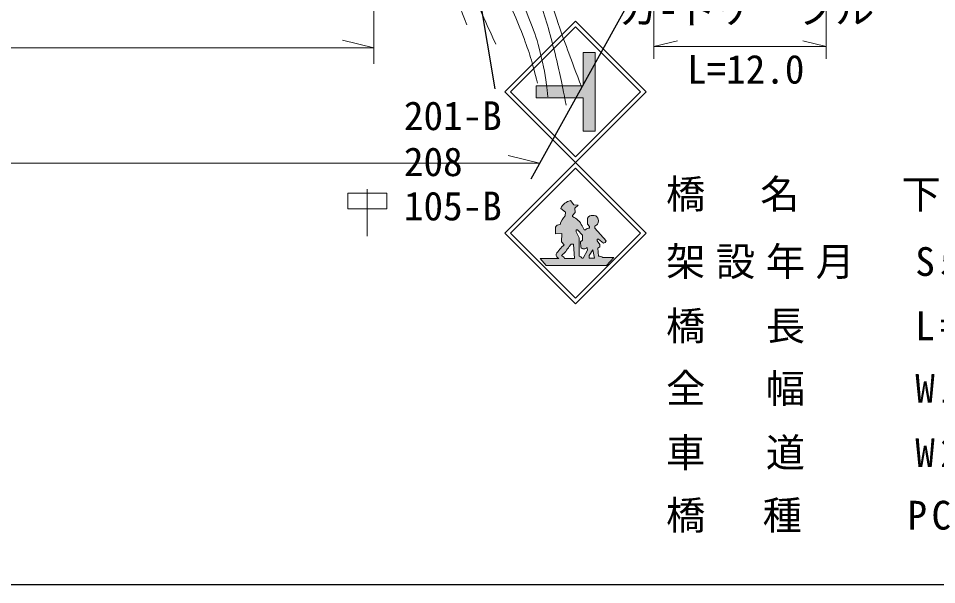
# Model space of a CAD drawing. Units: millimetres, scale not verified. Extents: x 40000 to 680000, y 20000 to 380000.
# Drawn here: x 506266 to 564769, y 205000 to 241074 of the extents above; entities that cross this region are included whole.
import ezdxf
from ezdxf.enums import TextEntityAlignment as Align

# ---------------------------------------------------------------- set-up
doc = ezdxf.new("R2010")
doc.units = ezdxf.units.MM
doc.header["$LTSCALE"] = 1000
for name, color, linetype, lineweight in [('M-BGD', 7, 'Continuous', 13), ('M-BMK-SRVR', 3, 'Continuous', 25), ('M-STR-HTXT', 7, 'Continuous', 13), ('M-STR-STRC', 7, 'Continuous', 13), ('M-TTL-BAND', 7, 'Continuous', 25)]:
    doc.layers.add(name, color=color, linetype=linetype, lineweight=lineweight)
doc.styles.add('ＭＳ ゴシック', font='')
doc.styles.get('ＭＳ ゴシック').set_extended_font_data('MS Gothic')

msp = doc.modelspace()

# ---------------------------------------------------------------- hatches: boundary and pattern name
at = {"layer": 'M-STR-STRC'}
for points in [[(539255, 236768), (542255, 236768), (542255, 238893), (543005, 238893), (543005, 233893), (542255, 233893), (542255, 236018), (539255, 236018)], [(541477, 226689), (541639, 226694), (541700, 225774), (542159, 225791), (542158, 225794), (542157, 225797), (542156, 225801), (542155, 225804), (542153, 225807), (542152, 225810), (542151, 225813), (542149, 225816), (542148, 225819), (542146, 225822), (542145, 225825), (542143, 225828), (542142, 225830), (542140, 225833), (542138, 225836), (542136, 225839), (542134, 225842), (542132, 225844), (542130, 225847), (542128, 225850), (542126, 225852), (542124, 225855), (542122, 225857), (542120, 225860), (542118, 225862), (542115, 225865), (542113, 225867), (542111, 225869), (542108, 225872), (542106, 225874), (542103, 225876), (542101, 225878), (542098, 225880), (542096, 225882), (542093, 225885), (542091, 225886), (542088, 225888), (542085, 225890), (542082, 225892), (542080, 225894), (542077, 225896), (542074, 225897), (542071, 225899), (542068, 225901), (542065, 225902), (542062, 225904), (542059, 225905), (542056, 225906), (542053, 225908), (542050, 225909), (542047, 225910), (542044, 225912), (542041, 225913), (542038, 225914), (542034, 225915), (542031, 225916), (542028, 225917), (542025, 225917), (542022, 225918), (542018, 225919), (542015, 225920), (542012, 225920), (542009, 225921), (542005, 225921), (542003, 225922), (541988, 227097), (541796, 227484), (541799, 227606), (541884, 227609), (542207, 227263), (542201, 226935), (542085, 226828), (542091, 226492), (542094, 226488), (542097, 226484), (542100, 226481), (542103, 226477), (542106, 226474), (542109, 226471), (542112, 226467), (542115, 226464), (542118, 226461), (542122, 226458), (542125, 226455), (542128, 226452), (542132, 226449), (542135, 226446), (542139, 226443), (542143, 226440), (542146, 226438), (542150, 226435), (542154, 226432), (542157, 226430), (542161, 226428), (542165, 226425), (542169, 226423), (542173, 226421), (542177, 226418), (542181, 226416), (542185, 226414), (542189, 226412), (542193, 226411), (542197, 226409), (542202, 226407), (542206, 226405), (542210, 226404), (542214, 226402), (542219, 226401), (542223, 226399), (542227, 226398), (542232, 226397), (542236, 226396), (542241, 226395), (542245, 226394), (542249, 226393), (542254, 226392), (542258, 226391), (542263, 226391), (542267, 226390), (542272, 226390), (542276, 226389), (542281, 226389), (542286, 226388), (542290, 226388), (542295, 226388), (542299, 226388), (542304, 226388), (542308, 226388), (542313, 226388), (542317, 226389), (542322, 226389), (542326, 226390), (542331, 226390), (542335, 226391), (542340, 226391), (542344, 226392), (542349, 226393), (542353, 226394), (542358, 226395), (542362, 226396), (542366, 226397), (542371, 226398), (542375, 226400), (542380, 226401), (542384, 226402), (542388, 226404), (542392, 226405), (542397, 226407), (542401, 226409), (542405, 226411), (542409, 226413), (542413, 226415), (542417, 226417), (542421, 226419), (542425, 226421), (542429, 226423), (542433, 226425), (542437, 226428), (542441, 226430), (542445, 226433), (542448, 226435), (542452, 226438), (542456, 226441), (542459, 226443), (542463, 226446), (542466, 226449), (542470, 226452), (542473, 226455), (542477, 226458), (542480, 226461), (542483, 226464), (542486, 226468), (542489, 226471), (542492, 226474), (542495, 226478), (542498, 226481), (542501, 226485), (542502, 226486), (542520, 226317), (542239, 225788), (542638, 225800), (542635, 225969), (542871, 226329), (542974, 225796), (543492, 225841), (543487, 225845), (543482, 225849), (543477, 225853), (543471, 225857), (543466, 225861), (543460, 225864), (543455, 225868), (543449, 225871), (543444, 225874), (543438, 225877), (543432, 225880), (543427, 225883), (543421, 225886), (543415, 225889), (543409, 225892), (543403, 225894), (543397, 225897), (543391, 225899), (543385, 225901), (543379, 225903), (543373, 225905), (543366, 225907), (543360, 225909), (543354, 225911), (543348, 225912), (543341, 225914), (543335, 225915), (543329, 225916), (543322, 225918), (543316, 225919), (543309, 225919), (543303, 225920), (543296, 225921), (543290, 225922), (543284, 225922), (543277, 225922), (543271, 225923), (543264, 225923), (543258, 225923), (543251, 225923), (543245, 225922), (543238, 225922), (543232, 225922), (543226, 225921), (543193, 226441), (543312, 226515), (543312, 226660), (543140, 226893), (543140, 227000), (543217, 227003), (543551, 226746), (543660, 226790), (543711, 226902), (542995, 227716), (542995, 227837), (543001, 227839), (543006, 227841), (543011, 227843), (543017, 227845), (543022, 227848), (543027, 227850), (543032, 227853), (543037, 227855), (543042, 227858), (543048, 227861), (543052, 227863), (543057, 227866), (543062, 227869), (543067, 227872), (543072, 227876), (543077, 227879), (543081, 227882), (543086, 227886), (543090, 227889), (543095, 227893), (543099, 227896), (543104, 227900), (543108, 227904), (543112, 227908), (543116, 227912), (543120, 227916), (543124, 227920), (543128, 227924), (543132, 227928), (543136, 227933), (543140, 227937), (543143, 227942), (543147, 227946), (543150, 227951), (543154, 227955), (543157, 227960), (543160, 227965), (543163, 227969), (543166, 227974), (543169, 227979), (543172, 227984), (543175, 227989), (543178, 227994), (543180, 227999), (543183, 228004), (543185, 228010), (543188, 228015), (543190, 228020), (543192, 228025), (543194, 228031), (543196, 228036), (543197, 228039), (543220, 228206), (543174, 228339), (543172, 228344), (543170, 228349), (543168, 228354), (543166, 228358), (543163, 228363), (543161, 228368), (543158, 228372), (543156, 228377), (543153, 228381), (543150, 228386), (543147, 228390), (543144, 228395), (543141, 228399), (543138, 228403), (543135, 228407), (543132, 228412), (543129, 228416), (543125, 228420), (543122, 228424), (543118, 228428), (543115, 228432), (543111, 228435), (543107, 228439), (543104, 228443), (543100, 228446), (543096, 228450), (543092, 228453), (543088, 228457), (543084, 228460), (543080, 228463), (543076, 228467), (543071, 228470), (543067, 228473), (543063, 228476), (543058, 228478), (543054, 228481), (543049, 228484), (543045, 228487), (543040, 228489), (543036, 228492), (543031, 228494), (543026, 228496), (543022, 228499), (543017, 228501), (543012, 228503), (543007, 228505), (543002, 228507), (542997, 228509), (542992, 228510), (542987, 228512), (542982, 228514), (542977, 228515), (542972, 228516), (542967, 228518), (542962, 228519), (542957, 228520), (542952, 228521), (542946, 228522), (542941, 228523), (542936, 228524), (542931, 228524), (542926, 228525), (542920, 228525), (542915, 228526), (542910, 228526), (542905, 228526), (542899, 228526), (542894, 228526), (542889, 228526), (542884, 228526), (542878, 228526), (542873, 228526), (542868, 228525), (542863, 228525), (542857, 228524), (542857, 228524), (542851, 228524), (542845, 228525), (542840, 228525), (542834, 228526), (542828, 228526), (542822, 228526), (542817, 228526), (542811, 228526), (542805, 228525), (542799, 228525), (542794, 228525), (542788, 228524), (542782, 228523), (542776, 228523), (542771, 228522), (542765, 228521), (542759, 228520), (542754, 228519), (542748, 228517), (542742, 228516), (542737, 228515), (542731, 228513), (542726, 228511), (542720, 228510), (542715, 228508), (542709, 228506), (542704, 228504), (542699, 228502), (542693, 228500), (542688, 228497), (542683, 228495), (542678, 228492), (542673, 228490), (542667, 228487), (542662, 228485), (542657, 228482), (542652, 228479), (542647, 228476), (542643, 228473), (542638, 228469), (542633, 228466), (542628, 228463), (542624, 228459), (542619, 228456), (542615, 228452), (542610, 228449), (542606, 228445), (542602, 228441), (542597, 228437), (542593, 228433), (542589, 228429), (542585, 228425), (542581, 228421), (542577, 228417), (542573, 228412), (542570, 228408), (542566, 228404), (542562, 228399), (542559, 228395), (542555, 228390), (542552, 228385), (542549, 228381), (542546, 228376), (542542, 228371), (542539, 228366), (542536, 228361), (542534, 228356), (542531, 228351), (542528, 228346), (542528, 228345), (542516, 227953), (542643, 227808), (542643, 227710), (542638, 227710), (542633, 227711), (542628, 227711), (542623, 227711), (542618, 227711), (542613, 227711), (542608, 227711), (542603, 227710), (542598, 227710), (542593, 227710), (542588, 227709), (542583, 227709), (542578, 227708), (542573, 227707), (542568, 227706), (542563, 227705), (542558, 227704), (542553, 227703), (542548, 227702), (542544, 227700), (542539, 227699), (542534, 227698), (542529, 227696), (542524, 227694), (542520, 227693), (542515, 227691), (542510, 227689), (542506, 227687), (542501, 227685), (542496, 227683), (542492, 227681), (542487, 227678), (542483, 227676), (542479, 227674), (542474, 227671), (542470, 227668), (542466, 227666), (542461, 227663), (542457, 227660), (542453, 227657), (542449, 227654), (542445, 227651), (542441, 227648), (542437, 227645), (542433, 227642), (542430, 227639), (542426, 227635), (542422, 227632), (542418, 227628), (542415, 227625), (542411, 227621), (542408, 227617), (542405, 227614), (542401, 227610), (542398, 227606), (542395, 227602), (542392, 227598), (542389, 227595), (542320, 227595), (542182, 227849), (542174, 227866), (542165, 227884), (542157, 227902), (542148, 227919), (542139, 227936), (542130, 227953), (542120, 227970), (542110, 227987), (542100, 228004), (542089, 228020), (542078, 228036), (542067, 228052), (542056, 228068), (542044, 228083), (542032, 228099), (542020, 228114), (542007, 228129), (541994, 228144), (541981, 228158), (541968, 228173), (541955, 228187), (541941, 228200), (541927, 228214), (541913, 228227), (541898, 228240), (541884, 228253), (541869, 228266), (541854, 228278), (541838, 228290), (541823, 228302), (541807, 228313), (541791, 228325), (541775, 228336), (541759, 228346), (541742, 228357), (541725, 228367), (541708, 228376), (541691, 228386), (541674, 228395), (541657, 228404), (541639, 228413), (541622, 228421), (541604, 228429), (541586, 228436), (541570, 228443), (541570, 228507), (541737, 228697), (541726, 228980), (541929, 229171), (541652, 229194), (541444, 229465), (541429, 229462), (541414, 229459), (541400, 229455), (541385, 229451), (541371, 229447), (541356, 229442), (541342, 229437), (541328, 229432), (541314, 229427), (541300, 229422), (541286, 229416), (541272, 229410), (541258, 229404), (541245, 229397), (541231, 229390), (541218, 229384), (541205, 229376), (541191, 229369), (541178, 229361), (541166, 229353), (541153, 229345), (541140, 229337), (541128, 229329), (541116, 229320), (541103, 229311), (541092, 229302), (541080, 229292), (541068, 229283), (541057, 229273), (541045, 229263), (541034, 229253), (541023, 229243), (541012, 229232), (541002, 229221), (540991, 229210), (540981, 229199), (540971, 229188), (540961, 229177), (540952, 229165), (540942, 229153), (540933, 229141), (540924, 229129), (540916, 229117), (540907, 229104), (540899, 229092), (540891, 229079), (540883, 229066), (540875, 229053), (540868, 229040), (540860, 229027), (540853, 229014), (540847, 229000), (540840, 228987), (540834, 228973), (540832, 228969), (541115, 228738), (541109, 228496), (541089, 228473), (541070, 228450), (541051, 228427), (541032, 228404), (541014, 228380), (540996, 228356), (540979, 228331), (540962, 228306), (540946, 228281), (540930, 228256), (540914, 228230), (540899, 228205), (540884, 228178), (540870, 228152), (540856, 228125), (540843, 228099), (540830, 228071), (540818, 228044), (540806, 228017), (540795, 227989), (540784, 227961), (540774, 227936), (540769, 227936), (540764, 227936), (540758, 227937), (540753, 227937), (540747, 227936), (540742, 227936), (540737, 227936), (540731, 227936), (540726, 227935), (540721, 227935), (540715, 227934), (540710, 227933), (540705, 227933), (540699, 227932), (540694, 227931), (540689, 227930), (540684, 227928), (540678, 227927), (540673, 227926), (540668, 227924), (540663, 227923), (540658, 227921), (540653, 227919), (540648, 227917), (540643, 227916), (540638, 227914), (540633, 227911), (540628, 227909), (540623, 227907), (540618, 227905), (540613, 227902), (540608, 227900), (540604, 227897), (540599, 227895), (540594, 227892), (540590, 227889), (540585, 227886), (540581, 227883), (540576, 227880), (540572, 227877), (540568, 227874), (540563, 227870), (540559, 227867), (540555, 227863), (540551, 227860), (540547, 227856), (540543, 227853), (540539, 227849), (540535, 227845), (540532, 227841), (540528, 227837), (540524, 227833), (540521, 227829), (540517, 227825), (540514, 227821), (540511, 227817), (540507, 227813), (540504, 227808), (540501, 227804), (540498, 227799), (540495, 227795), (540492, 227790), (540490, 227786), (540487, 227781), (540484, 227776), (540482, 227772), (540480, 227769), (540480, 227353), (540884, 227370), (540878, 226839), (541040, 226649), (540992, 226603), (540944, 226556), (540897, 226508), (540852, 226460), (540807, 226410), (540763, 226360), (540719, 226309), (540677, 226257), (540636, 226205), (540595, 226152), (540556, 226098), (540520, 226049), (540520, 226044), (540520, 226039), (540520, 226034), (540520, 226029), (540520, 226025), (540520, 226020), (540521, 226015), (540521, 226010), (540522, 226006), (540522, 226001), (540523, 225996), (540523, 225991), (540524, 225987), (540525, 225982), (540526, 225977), (540527, 225972), (540528, 225968), (540529, 225963), (540531, 225959), (540532, 225954), (540533, 225949), (540535, 225945), (540537, 225940), (540538, 225936), (540540, 225931), (540542, 225927), (540544, 225923), (540546, 225918), (540548, 225914), (540550, 225910), (540552, 225905), (540554, 225901), (540557, 225897), (540559, 225893), (540562, 225889), (540564, 225885), (540567, 225881), (540570, 225877), (540573, 225873), (540575, 225869), (540578, 225865), (540581, 225861), (540584, 225858), (540587, 225854), (540591, 225850), (540594, 225847), (540597, 225843), (540601, 225840), (540604, 225837), (540607, 225833), (540611, 225830), (540615, 225827), (540618, 225824), (540622, 225821), (540626, 225818), (540629, 225815), (540633, 225812), (540637, 225809), (540641, 225807), (540645, 225804), (540649, 225801), (540653, 225799), (540657, 225796), (540662, 225794), (540666, 225792), (540670, 225790), (540674, 225787), (540679, 225785), (540683, 225783), (540687, 225781), (540692, 225780), (540696, 225778), (540701, 225776), (540705, 225775), (540708, 225774), (541068, 225774), (541067, 225778), (541065, 225783), (541064, 225787), (541062, 225792), (541060, 225796), (541058, 225800), (541057, 225805), (541054, 225809), (541052, 225813), (541050, 225817), (541048, 225822), (541046, 225826), (541043, 225830), (541041, 225834), (541038, 225838), (541036, 225842), (541033, 225846), (541030, 225850), (541028, 225853), (541025, 225857), (541022, 225861), (541019, 225865), (541016, 225868), (541013, 225872), (541009, 225875), (541006, 225879), (541003, 225882), (541000, 225885), (540996, 225889), (540993, 225892), (540989, 225895), (540986, 225898), (540982, 225901), (540978, 225904), (540974, 225907), (540971, 225910), (540967, 225913), (540963, 225915), (540959, 225918), (540955, 225921), (540951, 225923), (540947, 225925), (540943, 225928), (540939, 225930), (540935, 225932), (540930, 225934), (540926, 225937), (540922, 225939), (540917, 225940), (540913, 225942), (540909, 225944), (540904, 225946), (540900, 225947), (540895, 225949), (540891, 225950), (540886, 225952), (540882, 225953), (540877, 225954), (540873, 225955), (540871, 225956), (540902, 225983), (540932, 226011), (540962, 226039), (540991, 226068), (541020, 226098), (541048, 226128), (541076, 226158), (541103, 226189), (541130, 226221), (541156, 226253), (541181, 226285), (541206, 226318), (541231, 226351), (541255, 226385), (541278, 226419), (541300, 226453), (541322, 226488), (541344, 226523), (541356, 226544)], [(543729, 225334), (544202, 225841), (543492, 225841), (542974, 225796), (542714, 225796), (542638, 225800), (542239, 225788), (542159, 225791), (541700, 225774), (541068, 225774), (540708, 225774), (539502, 225774), (539896, 225334)]]:
    msp.add_hatch(color=256, dxfattribs=at).paths.add_polyline_path(points)

# ---------------------------------------------------------------- linework, layer by layer
at = {"layer": 'M-BGD'}
for points, knots in [([(540003, 236081), (539873, 237267), (539805, 237642), (539584, 238624), (539240, 240156), (538819, 240952), (538268, 242422), (537613, 244169), (537234, 245144), (536474, 246848), (535935, 248056), (535567, 248701), (535008, 249899), (534376, 251254), (534039, 252022), (533453, 253398), (533094, 254243), (532916, 254725), (532586, 255581), (531940, 257254), (531538, 258178), (531000, 259888), (530587, 261204), (530521, 261986), (530151, 263314), (529834, 264455), (529591, 265075), (529261, 266212), (528801, 267797), (528585, 268696), (528171, 270293), (527871, 271448), (527680, 272091), (527426, 273257), (527220, 274208), (527149, 274750), (526948, 275703), (526812, 276350), (526767, 276557), (526585, 277356)], [0, 0, 0, 0, 1, 1, 1, 2, 2, 2, 3, 3, 3, 4, 4, 4, 5, 5, 5, 6, 6, 6, 7, 7, 7, 8, 8, 8, 9, 9, 9, 10, 10, 10, 11, 11, 11, 12, 12, 12, 13, 13, 13, 13]), ([(525813, 277068), (526070, 276388), (526134, 276199), (526323, 275636), (526675, 274591), (526805, 273985), (527107, 272925), (527411, 271861), (527623, 271276), (527878, 270200), (528115, 269205), (528171, 268631), (528397, 267634), (528546, 266977), (528635, 266610), (528809, 265960), (529111, 264829), (529319, 264206), (529620, 263075), (529829, 262290), (529870, 261830), (530112, 261055), (530406, 260111), (530655, 259611), (530976, 258675), (531249, 257877), (531370, 257419), (531627, 256615), (531930, 255666), (532038, 255112), (532407, 254187), (532629, 253629), (532800, 253336), (533045, 252787), (533411, 251966), (533662, 251524), (533966, 250678), (534610, 248888), (534505, 247723), (535298, 245994), (535804, 244890), (536283, 244375), (536853, 243303), (537524, 242041), (537904, 241329), (538408, 239993), (538848, 238826), (538973, 238385), (539345, 236942)], [0, 0, 0, 0, 1, 1, 1, 2, 2, 2, 3, 3, 3, 4, 4, 4, 5, 5, 5, 6, 6, 6, 7, 7, 7, 8, 8, 8, 9, 9, 9, 10, 10, 10, 11, 11, 11, 12, 12, 12, 13, 13, 13, 14, 14, 14, 15, 15, 15, 16, 16, 16, 16]), ([(523604, 276277), (524178, 275094), (524326, 274743), (524739, 273739), (525452, 272007), (525681, 270973), (526264, 269193), (526731, 267771), (527003, 266978), (527431, 265544), (527751, 264470), (527964, 263876), (528208, 262783), (528427, 261803), (528416, 261227), (528647, 260250), (528893, 259212), (529129, 258658), (529445, 257639), (529821, 256422), (530063, 255750), (530422, 254528), (530806, 253219), (530932, 252460), (531339, 251158), (531646, 250176), (531884, 249647), (532196, 248666), (532657, 247219), (532752, 246359), (533233, 244918), (533486, 244160), (533671, 243751), (533951, 243004), (534294, 242085), (534401, 241797), (534828, 240651)], [0, 0, 0, 0, 1, 1, 1, 2, 2, 2, 3, 3, 3, 4, 4, 4, 5, 5, 5, 6, 6, 6, 7, 7, 7, 8, 8, 8, 9, 9, 9, 10, 10, 10, 11, 11, 11, 12, 12, 12, 12]), ([(530870, 262075), (531564, 260090), (531760, 259542), (532409, 257950), (533119, 256210), (533747, 255331), (534383, 253563), (534606, 252945), (534571, 252550), (534802, 251935), (535086, 251178), (535279, 250764), (535653, 250047), (536001, 249379), (536255, 249037), (536650, 248395), (536924, 247950), (537113, 247721), (537359, 247260), (537821, 246393), (537967, 245853), (538351, 244948), (538743, 244024), (539010, 243526), (539348, 242581), (539830, 241235), (540034, 240457), (540392, 239072), (540744, 237705), (540838, 237233), (541169, 235543)], [0, 0, 0, 0, 1, 1, 1, 2, 2, 2, 3, 3, 3, 4, 4, 4, 5, 5, 5, 6, 6, 6, 7, 7, 7, 8, 8, 8, 9, 9, 9, 10, 10, 10, 10]), ([(536682, 239435), (535678, 241629), (535384, 242244), (534689, 244100), (534106, 245655), (533847, 246549), (533333, 248128), (532591, 250405), (532522, 251807), (531538, 253990), (531211, 254717), (531100, 254994), (530641, 255824)], [0, 0, 0, 0, 1, 1, 1, 2, 2, 2, 3, 3, 3, 4, 4, 4, 4]), ([(542157, 236689), (541411, 238633), (541211, 239150), (540661, 240747), (540141, 242256), (540022, 243164), (539405, 244635), (538754, 246186), (538277, 247006), (537491, 248493), (536989, 249441), (536624, 249927), (536145, 250886), (535675, 251824), (535536, 252164), (535057, 253342)], [0, 0, 0, 0, 1, 1, 1, 2, 2, 2, 3, 3, 3, 4, 4, 4, 5, 5, 5, 5])]:
    msp.add_open_spline(points, degree=3, knots=knots, dxfattribs=at)
at = {"layer": 'M-BMK-SRVR'}
msp.add_line((559579, 268125), (538907, 230826), dxfattribs=at)
at = {"layer": 'M-STR-HTXT'}
for p, q in [((528915, 276883), (528915, 238179)), ((546756, 238501), (546756, 269348)), ((557735, 238501), (557735, 262476)), ((528915, 239188), (526915, 239688)), ((546756, 239271), (548256, 239646)), ((557735, 239271), (556235, 239646)), ((445382, 239188), (528915, 239188)), ((546756, 239271), (557735, 239271)), ((539468, 231839), (537468, 232339)), ((71805, 231839), (539468, 231839))]:
    msp.add_line(p, q, dxfattribs=at)
at = {"layer": 'M-STR-STRC', "lineweight": 25}
msp.add_line((536633, 236578), (529636, 278371), dxfattribs=at)
at = {"layer": 'M-STR-STRC'}
for p, q in [((537256, 236394), (541756, 240894)), ((537610, 236393), (541756, 240540)), ((546256, 236393), (541756, 240894)), ((545903, 236393), (541756, 240540)), ((543005, 238893), (542255, 238893)), ((542255, 236768), (542255, 238893)), ((543005, 233893), (543005, 238893)), ((537256, 236394), (541756, 231893)), ((537610, 236393), (541756, 232246)), ((539255, 236018), (539255, 236768)), ((542255, 236768), (539255, 236768)), ((541756, 232246), (545903, 236393)), ((541756, 231893), (546256, 236393)), ((542255, 236018), (539255, 236018)), ((542255, 233893), (542255, 236018)), ((543005, 233893), (542255, 233893)), ((537256, 227393), (541756, 231893)), ((546257, 227393), (541756, 231893)), ((537610, 227393), (541756, 231540)), ((545903, 227393), (541756, 231540)), ((527247, 229946), (529747, 229946)), ((527247, 228946), (527247, 229946)), ((528497, 230196), (528497, 227196)), ((529747, 229946), (529747, 228946)), ((541652, 229194), (541444, 229465)), ((529747, 228946), (527247, 228946)), ((540832, 228969), (541115, 228738)), ((541929, 229171), (541652, 229194)), ((541929, 229171), (541726, 228980)), ((541726, 228980), (541737, 228697)), ((541115, 228738), (541109, 228496)), ((541737, 228697), (541570, 228507)), ((541570, 228507), (541570, 228443)), ((542516, 227953), (542528, 228345)), ((543174, 228339), (543220, 228206)), ((543220, 228206), (543197, 228039)), ((540480, 227769), (540480, 227353)), ((541796, 227484), (541799, 227606)), ((541799, 227606), (541884, 227609)), ((541884, 227609), (542207, 227263)), ((542182, 227849), (542320, 227595)), ((542320, 227595), (542389, 227595)), ((542643, 227808), (542516, 227953)), ((542643, 227710), (542643, 227808)), ((542995, 227837), (542995, 227716)), ((542995, 227716), (543711, 226902)), ((537256, 227393), (541756, 222892)), ((537610, 227393), (541756, 223246)), ((540480, 227353), (540884, 227370)), ((540884, 227370), (540878, 226839)), ((541756, 223246), (545903, 227393)), ((541757, 222893), (546257, 227393)), ((541988, 227097), (541796, 227484)), ((542003, 225922), (541988, 227097)), ((542207, 227263), (542201, 226935)), ((543217, 227003), (543140, 227000)), ((543140, 227000), (543140, 226893)), ((543551, 226746), (543217, 227003)), ((540878, 226839), (541040, 226649)), ((541356, 226544), (541477, 226689)), ((541477, 226689), (541639, 226694)), ((541639, 226694), (541700, 225774)), ((542201, 226935), (542085, 226828)), ((542085, 226828), (542091, 226492)), ((542502, 226486), (542520, 226317)), ((543140, 226893), (543312, 226660)), ((543312, 226515), (543193, 226441)), ((543193, 226441), (543226, 225921)), ((543312, 226660), (543312, 226515)), ((543660, 226790), (543551, 226746)), ((543711, 226902), (543660, 226790)), ((542520, 226317), (542239, 225788)), ((542635, 225969), (542871, 226329)), ((542638, 225800), (542635, 225969)), ((542871, 226329), (542974, 225796)), ((543492, 225841), (544202, 225841)), ((544202, 225841), (543729, 225334)), ((539502, 225774), (540708, 225774)), ((539502, 225774), (539896, 225334)), ((539896, 225334), (543729, 225334)), ((541068, 225774), (541700, 225774)), ((542239, 225788), (542159, 225791)), ((542714, 225796), (542638, 225800)), ((542714, 225796), (542974, 225796))]:
    msp.add_line(p, q, dxfattribs=at)
for centre, radius, start, end in [((541622, 228621), 863, 101.90989, 156.19638), ((542389, 227350), 1718, 138.17703, 160.06934), ((541156, 227406), 1117, 23.37044, 68.27431), ((542822, 228196), 330, 83.95474, 153.12523), ((542895, 228225), 301, 22.24618, 97.37057), ((540754, 227628), 308, 86.28867, 152.95883), ((542621, 227423), 288, 85.52391, 143.364), ((542887, 228147), 329, 289.23067, 340.76933), ((543657, 223859), 3825, 133.17171, 145.08347), ((539316, 227731), 2360, 311.23071, 329.82437), ((542299, 226648), 260, 217.04728, 321.30403), ((540795, 226034), 275, 177.01244, 251.54617), ((540810, 225691), 271, 17.68097, 76.9396), ((541978, 225733), 190, 17.79602, 82.59769), ((543260, 225551), 372, 51.35521, 95.23461)]:
    msp.add_arc(centre, radius, start, end, dxfattribs=at)
at = {"layer": 'M-TTL-BAND'}
msp.add_line((40000, 205000), (579000, 205000), dxfattribs=at)

# ---------------------------------------------------------------- texts
at = {"layer": 'M-STR-HTXT', "style": 'ＭＳ ゴシック'}
for s, p in [('ガ-ドケーブル', (544549, 240190)), ('L=12.0', (548864, 236367))]:
    msp.add_text(s, height=1833, dxfattribs=at).set_placement(p, align=Align.BOTTOM_LEFT)
at = {"layer": 'M-STR-HTXT', "char_height": 1833, "attachment_point": 7, "style": 'ＭＳ ゴシック'}
for s, insert in [('\\T1.2;橋\u3000名\u3000\u3000下大藤橋', (547532, 228759)), ('\\T1.27;架設年月\u3000S51.2', (547532, 224464)), ('\\T1.27;橋\u3000長\u3000\u3000L=14.1', (547532, 220366)), ('\\T1.27;全\u3000幅\u3000\u3000W1=8.5', (547532, 216385)), ('\\T1.27;車\u3000道\u3000\u3000W2=6.0', (547532, 212287)), ('\\T1.23;橋\u3000種\u3000\u3000PC', (547532, 208307))]:
    msp.add_mtext(s, dxfattribs=dict(at, insert=insert))
at = {"layer": 'M-STR-STRC', "style": 'ＭＳ ゴシック'}
for s, p in [('201-B', (530830, 233405)), ('208', (530830, 230475)), ('105-B', (530830, 227654))]:
    msp.add_text(s, height=1833, dxfattribs=at).set_placement(p, align=Align.BOTTOM_LEFT)

doc.saveas('drawing.dxf')
